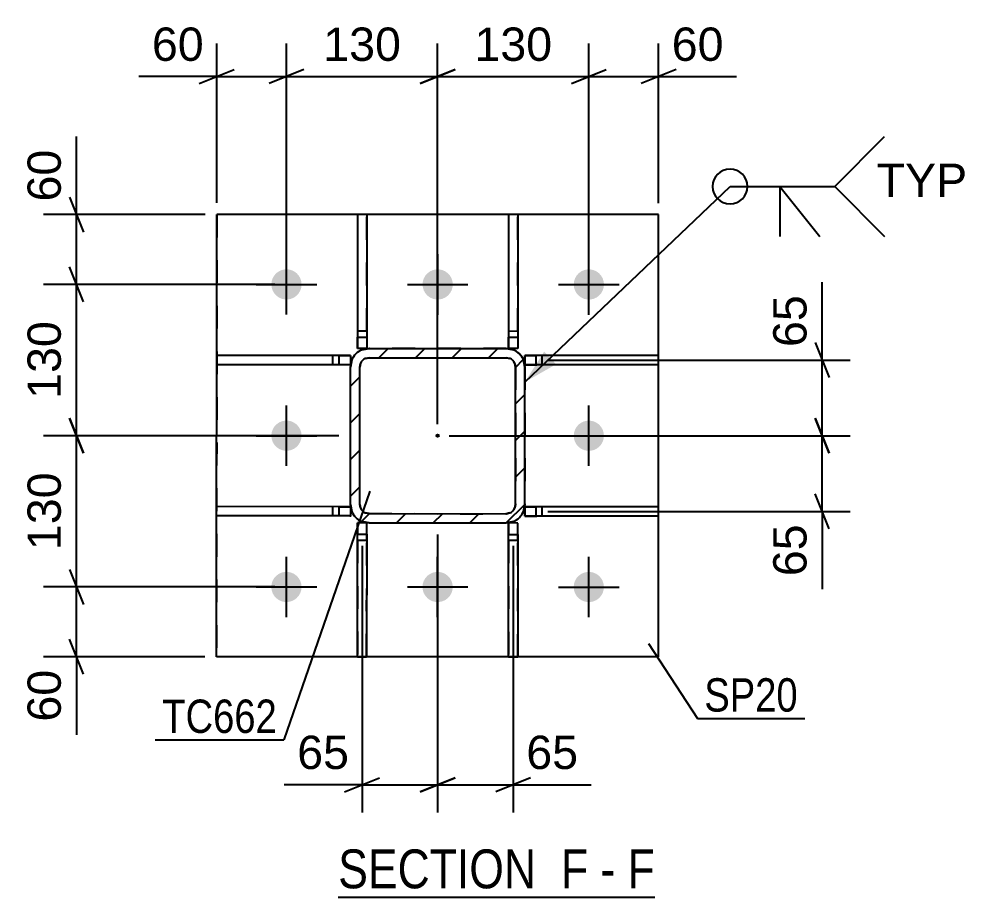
# Model space of a CAD drawing. Header units: millimetres. Extents: x -184 to 657, y -238 to 356.
# Drawn here: x 236.6 to 318.2, y -164.8 to -89.4 of the extents above; entities that cross this region are included whole.
import ezdxf

# ---------------------------------------------------------------- set-up
doc = ezdxf.new("R2010")
doc.units = ezdxf.units.MM
doc.linetypes.add('DXK_LINE_DOT2', pattern=[3.9198, 1.9599, -1.9599])
doc.linetypes.add('DXK_LINE_DOT3', pattern=[5.9187, 2.979, -0.9799, 0.9799, -0.9799])
doc.styles.add('Arial', font='ARIAL.TTF', dxfattribs={"height": 0.2})
doc.styles.add('Arial Narrow', font='ARIALN.TTF', dxfattribs={"height": 0.2})

# ---------------------------------------------------------------- blocks, each defined once
blk = doc.blocks.new('Unknown-284935071-13 - 2937')
at = {"color": 6, "linetype": 'Continuous'}
blk.add_line((264.097, -164.825), (291.313, -164.825), dxfattribs=at)
at = {"color": 0, "linetype": 'Continuous'}
for points in [[(282.205, -164.075), (282.205, -160.575), (264.097, -160.575), (264.097, -164.075)], [(285.596, -164.075), (285.596, -160.575), (283.255, -160.575), (283.255, -164.075)], [(287.921, -164.075), (287.921, -160.575), (286.646, -160.575), (286.646, -164.075)], [(291.313, -164.075), (291.313, -160.575), (288.971, -160.575), (288.971, -164.075)]]:
    blk.add_wipeout(points, dxfattribs=at)
at = {"color": 7, "linetype": 'Continuous', "style": 'Arial Narrow'}
for s, height, p in [('SECTION ', 3.3405, (264.097, -164.075)), ('F', 3.34, (283.255, -164.075)), ('F', 3.34, (288.971, -164.075)), ('-', 3.34, (286.646, -164.075))]:
    blk.add_text(s, height=height, dxfattribs=at).set_placement(p)
blk = doc.blocks.new('Part-284935071-2982 - 2937')
at = {"linetype": 'Continuous'}
h = blk.add_hatch(dxfattribs=at)
h.set_pattern_fill('', scale=0.7, style=0, pattern_type=0)
h.set_pattern_definition([(45, (279.5455, -117.6815), (-1.5715, 1.5715), [])])
h.paths.add_polyline_path([(278.745, -117.681), (279.545, -117.682), (279.546, -116.705), (278.746, -116.704)])
at = {"color": 2, "linetype": 'Continuous'}
for p, q in [((278.748, -106.181), (278.746, -116.704)), ((279.548, -106.182), (278.748, -106.181)), ((279.548, -106.182), (279.546, -116.705)), ((278.745, -117.681), (278.746, -116.704)), ((278.746, -116.704), (279.546, -116.705)), ((279.546, -116.705), (279.545, -117.682)), ((278.746, -117.681), (278.745, -117.681)), ((279.545, -117.682), (278.745, -117.681)), ((279.546, -117.682), (279.545, -117.682))]:
    blk.add_line(p, q, dxfattribs=at)
at = {"color": 7, "linetype": 'DXK_LINE_DOT2'}
for p, q in [((278.748, -106.181), (278.746, -116.181)), ((279.546, -116.182), (279.548, -106.182)), ((278.746, -116.181), (279.546, -116.182)), ((278.746, -116.181), (278.746, -117.681)), ((279.546, -116.182), (279.546, -117.682)), ((279.545, -117.682), (278.746, -117.681)), ((279.546, -117.682), (279.546, -117.682))]:
    blk.add_line(p, q, dxfattribs=at)
blk = doc.blocks.new('Bolt-284935071-2942 - 2937')
at = {"linetype": 'Continuous'}
for points in [[(260.947, -112.177), (260.919, -112.447), (260.835, -112.706), (260.699, -112.941), (260.518, -113.143), (260.298, -113.303), (260.05, -113.414), (259.784, -113.471), (259.512, -113.471), (259.246, -113.415), (258.998, -113.304), (258.778, -113.145), (258.596, -112.943), (258.46, -112.708), (258.376, -112.449), (258.347, -112.179), (258.375, -111.909), (258.459, -111.65), (258.595, -111.415), (258.776, -111.213), (258.996, -111.053), (259.244, -110.942), (259.51, -110.885), (259.782, -110.885), (260.048, -110.941), (260.296, -111.052), (260.516, -111.211), (260.698, -111.413), (260.834, -111.648), (260.918, -111.907)], [(273.947, -112.179), (273.919, -112.45), (273.835, -112.708), (273.699, -112.944), (273.518, -113.146), (273.298, -113.306), (273.05, -113.416), (272.784, -113.473), (272.512, -113.473), (272.246, -113.417), (271.998, -113.307), (271.778, -113.147), (271.596, -112.945), (271.46, -112.71), (271.376, -112.452), (271.347, -112.181), (271.375, -111.911), (271.459, -111.653), (271.595, -111.417), (271.776, -111.215), (271.996, -111.055), (272.244, -110.944), (272.51, -110.888), (272.782, -110.887), (273.048, -110.944), (273.296, -111.054), (273.516, -111.214), (273.698, -111.415), (273.834, -111.651), (273.918, -111.909)], [(286.947, -112.181), (286.919, -112.452), (286.835, -112.71), (286.699, -112.946), (286.518, -113.148), (286.298, -113.308), (286.05, -113.419), (285.784, -113.475), (285.512, -113.476), (285.246, -113.419), (284.998, -113.309), (284.778, -113.149), (284.596, -112.948), (284.46, -112.712), (284.376, -112.454), (284.347, -112.184), (284.375, -111.913), (284.459, -111.655), (284.595, -111.419), (284.776, -111.217), (284.996, -111.057), (285.244, -110.947), (285.51, -110.89), (285.782, -110.89), (286.048, -110.946), (286.296, -111.056), (286.516, -111.216), (286.698, -111.418), (286.834, -111.653), (286.918, -111.911)], [(260.945, -125.177), (260.917, -125.447), (260.833, -125.706), (260.697, -125.941), (260.515, -126.143), (260.296, -126.303), (260.048, -126.414), (259.782, -126.471), (259.51, -126.471), (259.244, -126.415), (258.996, -126.304), (258.776, -126.145), (258.594, -125.943), (258.458, -125.708), (258.373, -125.449), (258.345, -125.179), (258.373, -124.909), (258.457, -124.65), (258.592, -124.415), (258.774, -124.213), (258.994, -124.053), (259.242, -123.942), (259.508, -123.885), (259.78, -123.885), (260.045, -123.941), (260.294, -124.052), (260.514, -124.211), (260.696, -124.413), (260.832, -124.648), (260.916, -124.907)], [(286.945, -125.181), (286.917, -125.452), (286.833, -125.71), (286.697, -125.946), (286.515, -126.148), (286.296, -126.308), (286.048, -126.419), (285.782, -126.475), (285.51, -126.476), (285.244, -126.419), (284.996, -126.309), (284.776, -126.149), (284.594, -125.948), (284.458, -125.712), (284.373, -125.454), (284.345, -125.184), (284.373, -124.913), (284.457, -124.655), (284.592, -124.419), (284.774, -124.217), (284.994, -124.057), (285.242, -123.947), (285.508, -123.89), (285.78, -123.89), (286.045, -123.946), (286.294, -124.056), (286.514, -124.216), (286.696, -124.418), (286.832, -124.653), (286.916, -124.911)], [(260.942, -138.177), (260.914, -138.447), (260.831, -138.706), (260.695, -138.941), (260.513, -139.143), (260.293, -139.303), (260.045, -139.414), (259.779, -139.471), (259.508, -139.471), (259.242, -139.415), (258.993, -139.304), (258.773, -139.145), (258.591, -138.943), (258.455, -138.708), (258.371, -138.449), (258.342, -138.179), (258.371, -137.909), (258.454, -137.65), (258.59, -137.415), (258.772, -137.213), (258.992, -137.053), (259.24, -136.942), (259.506, -136.885), (259.777, -136.885), (260.043, -136.941), (260.292, -137.052), (260.512, -137.211), (260.694, -137.413), (260.83, -137.648), (260.914, -137.907)], [(273.942, -138.179), (273.914, -138.45), (273.831, -138.708), (273.695, -138.944), (273.513, -139.146), (273.293, -139.306), (273.045, -139.416), (272.779, -139.473), (272.508, -139.473), (272.242, -139.417), (271.993, -139.307), (271.773, -139.147), (271.591, -138.945), (271.455, -138.71), (271.371, -138.452), (271.342, -138.181), (271.371, -137.911), (271.454, -137.653), (271.59, -137.417), (271.772, -137.215), (271.992, -137.055), (272.24, -136.944), (272.506, -136.888), (272.777, -136.887), (273.043, -136.944), (273.292, -137.054), (273.512, -137.214), (273.694, -137.415), (273.83, -137.651), (273.914, -137.909)], [(286.942, -138.181), (286.914, -138.452), (286.831, -138.71), (286.695, -138.946), (286.513, -139.148), (286.293, -139.308), (286.045, -139.419), (285.779, -139.475), (285.508, -139.476), (285.242, -139.419), (284.993, -139.309), (284.773, -139.149), (284.591, -138.948), (284.455, -138.712), (284.371, -138.454), (284.342, -138.184), (284.371, -137.913), (284.454, -137.655), (284.59, -137.419), (284.772, -137.217), (284.992, -137.057), (285.24, -136.947), (285.505, -136.89), (285.777, -136.89), (286.043, -136.946), (286.292, -137.056), (286.512, -137.216), (286.694, -137.418), (286.83, -137.653), (286.914, -137.911)]]:
    blk.add_hatch(color=1, dxfattribs=at).paths.add_polyline_path(points)
at = {"color": 1, "linetype": 'Continuous'}
for p, q in [((259.647, -114.778), (259.648, -109.578)), ((272.647, -114.78), (272.648, -109.58)), ((285.647, -114.783), (285.648, -109.583)), ((257.047, -112.178), (262.247, -112.179)), ((270.047, -112.18), (275.247, -112.181)), ((283.047, -112.182), (288.247, -112.183)), ((259.644, -127.778), (259.645, -122.578)), ((285.644, -127.783), (285.645, -122.583)), ((257.045, -125.178), (262.245, -125.179)), ((283.045, -125.182), (288.245, -125.183)), ((259.642, -140.778), (259.643, -135.578)), ((272.642, -140.78), (272.643, -135.58)), ((285.642, -140.783), (285.643, -135.583)), ((257.043, -138.178), (262.243, -138.179)), ((270.043, -138.18), (275.243, -138.181)), ((283.043, -138.182), (288.243, -138.183))]:
    blk.add_line(p, q, dxfattribs=at)
blk = doc.blocks.new('Part-284935071-2983 - 2937')
at = {"linetype": 'Continuous'}
h = blk.add_hatch(dxfattribs=at)
h.set_pattern_fill('', scale=0.7, style=0, pattern_type=0)
h.set_pattern_definition([(45, (265.1452, -119.0793), (-1.5715, 1.5715), [])])
h.paths.add_polyline_path([(264.169, -119.079), (265.145, -119.079), (265.145, -118.279), (264.169, -118.279)])
at = {"color": 2, "linetype": 'Continuous'}
for p, q in [((253.646, -119.077), (253.646, -118.277)), ((264.169, -118.279), (253.646, -118.277)), ((264.169, -119.079), (264.169, -118.279)), ((264.169, -118.279), (265.145, -118.279)), ((265.145, -118.279), (265.146, -118.279)), ((265.145, -118.279), (265.145, -119.079)), ((264.169, -119.079), (253.646, -119.077)), ((265.145, -119.079), (264.169, -119.079)), ((265.146, -119.079), (265.145, -119.079))]:
    blk.add_line(p, q, dxfattribs=at)
at = {"color": 7, "linetype": 'DXK_LINE_DOT2'}
for p, q in [((263.646, -119.079), (263.646, -118.279)), ((265.145, -118.279), (264.169, -118.279)), ((265.146, -118.279), (265.146, -119.079)), ((265.145, -119.079), (264.169, -119.079))]:
    blk.add_line(p, q, dxfattribs=at)
blk = doc.blocks.new('Part-284935071-2967 - 2937')
at = {"linetype": 'Continuous'}
h = blk.add_hatch(dxfattribs=at)
h.set_pattern_fill('', scale=0.7, style=0, pattern_type=0)
h.set_pattern_definition([(45, (278.5429, -132.6814), (-1.57154, 1.57154), [])])
h.paths.add_polyline_path([(266.743, -132.679), (278.543, -132.681), (279.155, -132.56), (279.674, -132.213), (280.021, -131.694), (280.143, -131.082), (280.145, -119.282), (280.024, -118.669), (279.677, -118.15), (279.158, -117.803), (278.545, -117.681), (266.745, -117.679), (266.133, -117.801), (265.614, -118.148), (265.267, -118.667), (265.145, -119.279), (265.143, -131.079), (265.265, -131.691), (265.612, -132.211), (266.131, -132.557)])
h.paths.add_polyline_path([(266.004, -131.385), (265.943, -131.079), (265.945, -119.279), (266.006, -118.973), (266.18, -118.714), (266.439, -118.54), (266.745, -118.479), (278.545, -118.481), (278.851, -118.542), (279.111, -118.716), (279.284, -118.975), (279.345, -119.282), (279.343, -131.082), (279.282, -131.388), (279.109, -131.647), (278.849, -131.821), (278.543, -131.881), (266.743, -131.879), (266.437, -131.818), (266.177, -131.645)])
blk.add_hatch(color=246, dxfattribs=at).paths.add_polyline_path([(272.644, -125.28, -1), (272.644, -125.08, -1)])
at = {"color": 2, "linetype": 'Continuous'}
for p, q in [((266.745, -117.679), (266.133, -117.801)), ((266.746, -117.679), (266.745, -117.679)), ((266.745, -117.679), (278.545, -117.681)), ((278.545, -117.681), (278.546, -117.681)), ((279.158, -117.803), (278.545, -117.681)), ((265.267, -118.667), (265.145, -119.279)), ((265.945, -119.279), (266.006, -118.973)), ((266.439, -118.54), (266.745, -118.479)), ((266.745, -118.479), (266.746, -118.479)), ((266.745, -118.479), (278.545, -118.481)), ((278.545, -118.481), (278.546, -118.481)), ((278.545, -118.481), (278.851, -118.542)), ((279.284, -118.975), (279.345, -119.282)), ((280.145, -119.282), (280.024, -118.669)), ((265.143, -131.079), (265.145, -119.279)), ((265.145, -119.279), (265.146, -119.279)), ((265.943, -131.079), (265.945, -119.279)), ((265.945, -119.279), (265.946, -119.279)), ((279.343, -131.082), (279.345, -119.282)), ((279.345, -119.282), (279.346, -119.282)), ((280.143, -131.082), (280.145, -119.282)), ((280.145, -119.282), (280.146, -119.282)), ((265.143, -131.079), (265.144, -131.079)), ((265.143, -131.079), (265.265, -131.691)), ((265.943, -131.079), (265.944, -131.079)), ((266.004, -131.385), (265.943, -131.079)), ((279.343, -131.082), (279.282, -131.388)), ((279.343, -131.082), (279.344, -131.082)), ((280.021, -131.694), (280.143, -131.082)), ((280.143, -131.082), (280.144, -131.082)), ((266.743, -131.879), (266.437, -131.818)), ((266.743, -131.879), (266.744, -131.879)), ((266.743, -131.879), (278.543, -131.881)), ((278.849, -131.821), (278.543, -131.881)), ((278.543, -131.881), (278.544, -131.881)), ((266.131, -132.557), (266.743, -132.679)), ((266.743, -132.679), (266.743, -132.679)), ((266.743, -132.679), (278.543, -132.681)), ((278.543, -132.681), (279.155, -132.56)), ((278.543, -132.681), (278.543, -132.681))]:
    blk.add_line(p, q, dxfattribs=at)
at = {"color": 7, "linetype": 'DXK_LINE_DOT2'}
for p, q in [((266.134, -117.801), (266.746, -117.679)), ((278.546, -117.681), (266.746, -117.679)), ((278.546, -117.681), (279.158, -117.803)), ((265.146, -119.279), (265.268, -118.667)), ((266.007, -118.973), (265.946, -119.279)), ((266.746, -118.479), (266.44, -118.54)), ((266.746, -118.479), (278.546, -118.481)), ((278.852, -118.542), (278.546, -118.481)), ((279.285, -118.977), (279.285, -118.975)), ((279.346, -119.282), (279.285, -118.977)), ((280.024, -118.669), (280.024, -118.671)), ((280.024, -118.671), (280.146, -119.282)), ((265.144, -131.079), (265.146, -119.279)), ((265.944, -131.079), (265.946, -119.279)), ((279.346, -119.282), (279.344, -131.082)), ((280.146, -119.282), (280.144, -131.082)), ((265.265, -131.691), (265.144, -131.079)), ((265.944, -131.079), (266.005, -131.385)), ((279.283, -131.388), (279.343, -131.084)), ((279.343, -131.084), (279.344, -131.082)), ((280.143, -131.085), (280.022, -131.694)), ((280.144, -131.082), (280.143, -131.085)), ((266.437, -131.818), (266.744, -131.879)), ((266.744, -131.879), (278.544, -131.881)), ((278.544, -131.881), (278.85, -131.821)), ((266.743, -132.679), (266.131, -132.557)), ((266.743, -132.679), (278.543, -132.681)), ((279.156, -132.56), (278.543, -132.681))]:
    blk.add_line(p, q, dxfattribs=at)
at = {"color": 7, "linetype": 'DXK_LINE_DOT3'}
blk.add_line((272.644, -125.18), (272.645, -125.18), dxfattribs=at)
at = {"color": 246, "linetype": 'DXK_LINE_DOT2'}
blk.add_line((272.644, -125.18), (272.645, -125.18), dxfattribs=at)
at = {"color": 246, "linetype": 'Continuous'}
blk.add_circle((272.644, -125.18), 0.1, dxfattribs=at)
at = {"color": 2, "linetype": 'Continuous'}
for centre, radius, start, end in [((266.745, -119.279), 1.6, 112.49009, 157.49009), ((278.545, -119.281), 1.6, 22.49009, 67.49009), ((266.745, -119.279), 0.8, 112.49009, 157.49009), ((278.545, -119.281), 0.8, 22.49009, 67.49009), ((266.743, -131.079), 1.6, 202.49009, 247.49009), ((266.743, -131.079), 0.8, 202.49009, 247.49009), ((278.543, -131.081), 0.8, 292.49009, 337.49009), ((278.543, -131.081), 1.6, 292.49009, 337.49009)]:
    blk.add_arc(centre, radius, start, end, dxfattribs=at)
at = {"color": 7, "linetype": 'DXK_LINE_DOT2'}
for centre, radius, start, end in [((266.746, -119.279), 1.6, 112.49009, 157.49009), ((278.546, -119.281), 1.6, 22.49009, 67.49009), ((266.746, -119.279), 0.8, 112.49009, 157.49009), ((278.546, -119.281), 0.8, 22.49009, 67.49009), ((266.744, -131.079), 1.6, 202.49009, 247.49009), ((266.744, -131.079), 0.8, 202.49009, 247.49009), ((278.544, -131.081), 0.8, 292.49009, 337.49009), ((278.544, -131.081), 1.6, 292.49009, 337.49009)]:
    blk.add_arc(centre, radius, start, end, dxfattribs=at)
blk = doc.blocks.new('Part-284935071-2976 - 2937')
at = {"color": 2, "linetype": 'Continuous'}
for p, q in [((253.641, -144.177), (253.648, -106.177)), ((253.648, -106.177), (253.648, -106.177)), ((291.648, -106.184), (253.648, -106.177)), ((291.641, -144.184), (291.648, -106.184)), ((253.642, -144.177), (253.641, -144.177)), ((291.642, -144.184), (253.641, -144.177))]:
    blk.add_line(p, q, dxfattribs=at)
at = {"color": 7, "linetype": 'DXK_LINE_DOT2'}
for p, q in [((253.648, -106.177), (253.642, -144.177)), ((291.642, -144.184), (291.648, -106.184)), ((291.648, -106.184), (291.648, -106.184)), ((291.641, -144.184), (291.642, -144.184))]:
    blk.add_line(p, q, dxfattribs=at)
blk = doc.blocks.new('Part-284935071-2984 - 2937')
at = {"linetype": 'Continuous'}
h = blk.add_hatch(dxfattribs=at)
h.set_pattern_fill('', scale=0.7, style=0, pattern_type=0)
h.set_pattern_definition([(45, (266.5455, -117.6793), (-1.5715, 1.5715), [])])
h.paths.add_polyline_path([(265.745, -117.679), (266.545, -117.679), (266.546, -116.703), (265.746, -116.703)])
at = {"color": 2, "linetype": 'Continuous'}
for p, q in [((265.748, -106.179), (265.746, -116.703)), ((266.548, -106.179), (265.748, -106.179)), ((266.548, -106.179), (266.546, -116.703)), ((265.745, -117.679), (265.746, -116.703)), ((265.746, -116.703), (266.546, -116.703)), ((266.546, -116.703), (266.545, -117.679)), ((265.746, -117.679), (265.745, -117.679)), ((266.545, -117.679), (265.745, -117.679)), ((266.546, -117.679), (266.545, -117.679))]:
    blk.add_line(p, q, dxfattribs=at)
at = {"color": 7, "linetype": 'DXK_LINE_DOT2'}
for p, q in [((265.748, -106.179), (265.746, -116.179)), ((266.546, -116.179), (266.548, -106.179)), ((265.746, -116.179), (266.546, -116.179)), ((265.746, -116.179), (265.746, -117.679)), ((266.546, -116.179), (266.546, -117.679)), ((266.545, -117.679), (265.746, -117.679)), ((266.546, -117.679), (266.546, -117.679))]:
    blk.add_line(p, q, dxfattribs=at)
blk = doc.blocks.new('Part-284935071-2985 - 2937')
at = {"linetype": 'Continuous'}
h = blk.add_hatch(dxfattribs=at)
h.set_pattern_fill('', scale=0.7, style=0, pattern_type=0)
h.set_pattern_definition([(45, (281.1228, -119.082), (-1.5715, 1.5715), [])])
h.paths.add_polyline_path([(280.145, -119.082), (281.123, -119.082), (281.123, -118.282), (280.145, -118.282)])
at = {"color": 2, "linetype": 'Continuous'}
for p, q in [((280.146, -118.282), (280.145, -118.282)), ((280.145, -118.282), (281.123, -118.282)), ((280.145, -119.082), (280.145, -118.282)), ((291.646, -118.284), (281.123, -118.282)), ((281.123, -119.082), (281.123, -118.282)), ((291.646, -119.084), (291.646, -118.284)), ((280.146, -119.082), (280.145, -119.082)), ((280.145, -119.082), (281.123, -119.082)), ((291.646, -119.084), (281.123, -119.082))]:
    blk.add_line(p, q, dxfattribs=at)
at = {"color": 7, "linetype": 'DXK_LINE_DOT2'}
for p, q in [((281.123, -118.282), (280.146, -118.282)), ((280.146, -118.282), (280.146, -119.082)), ((281.646, -119.082), (281.646, -118.282)), ((281.123, -119.082), (280.146, -119.082))]:
    blk.add_line(p, q, dxfattribs=at)
blk = doc.blocks.new('Part-284935071-2986 - 2937')
at = {"linetype": 'Continuous'}
h = blk.add_hatch(dxfattribs=at)
h.set_pattern_fill('', scale=0.7, style=0, pattern_type=0)
h.set_pattern_definition([(45, (281.1206, -132.0815), (-1.5715, 1.5715), [])])
h.paths.add_polyline_path([(280.143, -132.081), (281.121, -132.082), (281.121, -131.282), (280.143, -131.281)])
at = {"color": 2, "linetype": 'Continuous'}
for p, q in [((280.144, -131.281), (280.143, -131.281)), ((280.143, -131.281), (281.121, -131.282)), ((280.143, -132.081), (280.143, -131.281)), ((291.644, -131.283), (281.121, -131.282)), ((281.121, -132.082), (281.121, -131.282)), ((291.644, -132.083), (291.644, -131.283)), ((280.143, -132.081), (280.143, -132.081)), ((280.143, -132.081), (281.121, -132.082)), ((291.644, -132.083), (281.121, -132.082))]:
    blk.add_line(p, q, dxfattribs=at)
at = {"color": 7, "linetype": 'DXK_LINE_DOT2'}
for p, q in [((280.144, -131.281), (280.143, -132.081)), ((281.121, -131.282), (280.144, -131.281)), ((281.644, -132.082), (281.644, -131.282)), ((281.121, -132.082), (280.143, -132.081))]:
    blk.add_line(p, q, dxfattribs=at)
blk = doc.blocks.new('Part-284935071-2988 - 2937')
at = {"linetype": 'Continuous'}
h = blk.add_hatch(dxfattribs=at)
h.set_pattern_fill('', scale=0.7, style=0, pattern_type=0)
h.set_pattern_definition([(45, (279.5427, -133.6585), (-1.5715, 1.5715), [])])
h.paths.add_polyline_path([(278.743, -133.658), (279.543, -133.659), (279.543, -132.682), (278.743, -132.681)])
at = {"color": 2, "linetype": 'Continuous'}
for p, q in [((278.743, -132.681), (278.743, -132.681)), ((278.743, -132.681), (278.743, -133.658)), ((279.543, -132.682), (278.743, -132.681)), ((279.543, -132.682), (279.543, -132.682)), ((279.543, -133.659), (279.543, -132.682)), ((278.741, -144.181), (278.743, -133.658)), ((278.743, -133.658), (279.543, -133.659)), ((279.543, -133.659), (279.541, -144.182)), ((278.741, -144.181), (279.541, -144.182))]:
    blk.add_line(p, q, dxfattribs=at)
at = {"color": 7, "linetype": 'DXK_LINE_DOT2'}
for p, q in [((278.743, -134.181), (278.743, -132.681)), ((279.543, -132.682), (278.743, -132.681)), ((279.543, -134.182), (279.543, -132.682)), ((278.743, -134.181), (278.741, -144.181)), ((279.543, -134.182), (278.743, -134.181)), ((279.541, -144.182), (279.543, -134.182))]:
    blk.add_line(p, q, dxfattribs=at)
blk = doc.blocks.new('Part-284935071-2990 - 2937')
at = {"linetype": 'Continuous'}
h = blk.add_hatch(dxfattribs=at)
h.set_pattern_fill('', scale=0.7, style=0, pattern_type=0)
h.set_pattern_definition([(45, (266.5427, -133.6553), (-1.5715, 1.5715), [])])
h.paths.add_polyline_path([(265.743, -133.655), (266.543, -133.655), (266.543, -132.679), (265.743, -132.679)])
at = {"color": 2, "linetype": 'Continuous'}
for p, q in [((265.743, -132.679), (265.743, -132.679)), ((265.743, -132.679), (265.743, -133.655)), ((266.543, -132.679), (265.743, -132.679)), ((266.543, -132.679), (266.543, -132.679)), ((266.543, -133.655), (266.543, -132.679)), ((265.741, -144.179), (265.743, -133.655)), ((265.743, -133.655), (266.543, -133.655)), ((266.543, -133.655), (266.541, -144.179)), ((265.741, -144.179), (266.541, -144.179))]:
    blk.add_line(p, q, dxfattribs=at)
at = {"color": 7, "linetype": 'DXK_LINE_DOT2'}
for p, q in [((265.743, -134.179), (265.743, -132.679)), ((266.543, -132.679), (265.743, -132.679)), ((266.543, -134.179), (266.543, -132.679)), ((265.743, -134.179), (265.741, -144.179)), ((266.543, -134.179), (265.743, -134.179)), ((266.541, -144.179), (266.543, -134.179))]:
    blk.add_line(p, q, dxfattribs=at)
blk = doc.blocks.new('Part-284935071-3005 - 2937')
at = {"linetype": 'Continuous'}
h = blk.add_hatch(dxfattribs=at)
h.set_pattern_fill('', scale=0.7, style=0, pattern_type=0)
h.set_pattern_definition([(45, (265.143, -132.0788), (-1.5715, 1.5715), [])])
h.paths.add_polyline_path([(264.167, -132.079), (265.143, -132.079), (265.143, -131.279), (264.167, -131.279)])
at = {"color": 2, "linetype": 'Continuous'}
for p, q in [((253.644, -132.077), (253.644, -131.277)), ((264.167, -131.279), (253.644, -131.277)), ((264.167, -132.079), (264.167, -131.279)), ((264.167, -131.279), (265.143, -131.279)), ((265.143, -131.279), (265.144, -131.279)), ((265.143, -131.279), (265.143, -132.079)), ((264.167, -132.079), (253.644, -132.077)), ((265.143, -132.079), (264.167, -132.079)), ((265.143, -132.079), (265.143, -132.079))]:
    blk.add_line(p, q, dxfattribs=at)
at = {"color": 7, "linetype": 'DXK_LINE_DOT2'}
for p, q in [((263.644, -132.079), (263.644, -131.279)), ((265.143, -131.279), (264.167, -131.279)), ((265.144, -131.279), (265.143, -132.079)), ((265.143, -132.079), (264.167, -132.079))]:
    blk.add_line(p, q, dxfattribs=at)
blk = doc.blocks.new('StraightDimension-284935071-3036 - 2937')
at = {"color": 7, "linetype": 'Continuous'}
for p, q in [((272.641, -124.18), (272.641, -91.467)), ((285.647, -111.183), (285.647, -91.467)), ((274.141, -93.717), (271.141, -94.917)), ((284.147, -94.917), (287.147, -93.717)), ((272.641, -94.317), (285.647, -94.317))]:
    blk.add_line(p, q, dxfattribs=at)
at = {"color": 0}
blk.add_wipeout([(283.079, -93.567), (283.079, -89.367), (275.209, -89.367), (275.209, -93.567)], dxfattribs=at)
at = {"color": 3, "style": 'Arial'}
blk.add_text('130', height=2.8652, dxfattribs=at).set_placement((275.809, -92.967))
blk = doc.blocks.new('StraightDimension-284935071-3044 - 2937')
at = {"color": 7, "linetype": 'Continuous'}
for p, q in [((259.647, -111.178), (259.647, -91.467)), ((272.641, -124.18), (272.641, -91.467)), ((261.147, -93.717), (258.147, -94.917)), ((271.141, -94.917), (274.141, -93.717)), ((259.647, -94.317), (272.641, -94.317))]:
    blk.add_line(p, q, dxfattribs=at)
at = {"color": 0}
blk.add_wipeout([(270.079, -93.567), (270.079, -89.367), (262.209, -89.367), (262.209, -93.567)], dxfattribs=at)
at = {"color": 3, "style": 'Arial'}
blk.add_text('130', height=2.8652, dxfattribs=at).set_placement((262.809, -92.967))
blk = doc.blocks.new('StraightDimension-284935071-14123 - 2937')
at = {"color": 7, "linetype": 'Continuous'}
for p, q in [((305.713, -118.682), (305.713, -111.985)), ((305.713, -118.682), (305.713, -111.985)), ((305.113, -117.182), (306.313, -120.182)), ((282.123, -118.682), (308.113, -118.682)), ((305.713, -125.18), (305.713, -118.682)), ((306.313, -126.68), (305.113, -123.68)), ((273.645, -125.18), (308.113, -125.18))]:
    blk.add_line(p, q, dxfattribs=at)
at = {"color": 0}
blk.add_wipeout([(304.963, -112.51), (300.763, -112.51), (300.763, -118.157), (304.963, -118.157)], dxfattribs=at)
at = {"color": 3, "style": 'Arial'}
blk.add_text('65', height=2.8652, rotation=90.00021, dxfattribs=at).set_placement((304.363, -117.557))
blk = doc.blocks.new('StraightDimension-284935071-3052 - 2937')
at = {"color": 7, "linetype": 'Continuous'}
for p, q in [((253.648, -105.177), (253.648, -91.467)), ((259.647, -111.178), (259.647, -91.467)), ((252.148, -94.917), (255.148, -93.717)), ((261.147, -93.717), (258.147, -94.917)), ((253.648, -94.317), (246.951, -94.317)), ((253.648, -94.317), (246.951, -94.317)), ((253.648, -94.317), (259.647, -94.317))]:
    blk.add_line(p, q, dxfattribs=at)
at = {"color": 0}
blk.add_wipeout([(253.123, -93.567), (253.123, -89.367), (247.476, -89.367), (247.476, -93.567)], dxfattribs=at)
at = {"color": 3, "style": 'Arial'}
blk.add_text('60', height=2.8652, dxfattribs=at).set_placement((248.076, -92.967))
blk = doc.blocks.new('StraightDimension-284935071-14124 - 2937')
at = {"color": 7, "linetype": 'Continuous'}
for p, q in [((305.113, -123.68), (306.313, -126.68)), ((273.645, -125.18), (308.113, -125.18)), ((305.713, -131.682), (305.713, -125.18)), ((306.313, -133.182), (305.113, -130.182)), ((282.121, -131.682), (308.113, -131.682)), ((305.713, -131.682), (305.713, -138.379)), ((305.713, -131.682), (305.713, -138.379))]:
    blk.add_line(p, q, dxfattribs=at)
at = {"color": 0}
blk.add_wipeout([(304.963, -132.207), (300.763, -132.207), (300.763, -137.854), (304.963, -137.854)], dxfattribs=at)
at = {"color": 3, "style": 'Arial'}
blk.add_text('65', height=2.8652, rotation=90.00021, dxfattribs=at).set_placement((304.363, -137.254))
blk = doc.blocks.new('StraightDimension-284935071-14098 - 2937')
at = {"color": 7, "linetype": 'Continuous'}
for p, q in [((272.643, -133.68), (272.643, -157.575)), ((279.143, -134.658), (279.143, -157.575)), ((271.143, -155.775), (274.143, -154.575)), ((280.643, -154.575), (277.643, -155.775)), ((272.643, -155.175), (279.143, -155.175)), ((279.143, -155.175), (285.84, -155.175)), ((279.143, -155.175), (285.84, -155.175))]:
    blk.add_line(p, q, dxfattribs=at)
at = {"color": 0}
blk.add_wipeout([(285.315, -154.425), (285.315, -150.225), (279.668, -150.225), (279.668, -154.425)], dxfattribs=at)
at = {"color": 3, "style": 'Arial'}
blk.add_text('65', height=2.8652, dxfattribs=at).set_placement((280.268, -153.825))
blk = doc.blocks.new('StraightDimension-284935071-3062 - 2937')
at = {"color": 7, "linetype": 'Continuous'}
for p, q in [((285.647, -111.183), (285.647, -91.467)), ((291.648, -105.184), (291.648, -91.467)), ((284.147, -94.917), (287.147, -93.717)), ((293.148, -93.717), (290.148, -94.917)), ((285.647, -94.317), (291.648, -94.317)), ((291.648, -94.317), (298.345, -94.317)), ((291.648, -94.317), (298.345, -94.317))]:
    blk.add_line(p, q, dxfattribs=at)
at = {"color": 0}
blk.add_wipeout([(297.82, -93.567), (297.82, -89.367), (292.173, -89.367), (292.173, -93.567)], dxfattribs=at)
at = {"color": 3, "style": 'Arial'}
blk.add_text('60', height=2.8652, dxfattribs=at).set_placement((292.773, -92.967))
blk = doc.blocks.new('StraightDimension-284935071-11304 - 2937')
at = {"color": 7, "linetype": 'Continuous'}
for p, q in [((241.595, -106.177), (241.595, -99.48)), ((241.595, -106.177), (241.595, -99.48)), ((240.995, -104.677), (242.195, -107.677)), ((252.648, -106.177), (238.745, -106.177)), ((241.595, -112.178), (241.595, -106.177)), ((242.195, -113.678), (240.995, -110.678)), ((258.647, -112.178), (238.745, -112.178))]:
    blk.add_line(p, q, dxfattribs=at)
at = {"color": 0}
blk.add_wipeout([(240.845, -100.005), (236.645, -100.005), (236.645, -105.652), (240.845, -105.652)], dxfattribs=at)
at = {"color": 3, "style": 'Arial'}
blk.add_text('60', height=2.8652, rotation=90.00021, dxfattribs=at).set_placement((240.245, -105.052))
blk = doc.blocks.new('StraightDimension-284935071-11305 - 2937')
at = {"color": 7, "linetype": 'Continuous'}
for p, q in [((242.195, -113.678), (240.995, -110.678)), ((258.647, -112.178), (238.745, -112.178)), ((241.595, -125.179), (241.595, -112.178)), ((240.995, -123.679), (242.195, -126.679)), ((264.145, -125.179), (238.745, -125.179))]:
    blk.add_line(p, q, dxfattribs=at)
at = {"color": 0}
blk.add_wipeout([(240.845, -114.743), (236.645, -114.743), (236.645, -122.614), (240.845, -122.614)], dxfattribs=at)
at = {"color": 3, "style": 'Arial'}
blk.add_text('130', height=2.8652, rotation=90.00021, dxfattribs=at).set_placement((240.245, -122.014))
blk = doc.blocks.new('StraightDimension-284935071-11306 - 2937')
at = {"color": 7, "linetype": 'Continuous'}
for p, q in [((242.195, -126.679), (240.995, -123.679)), ((264.145, -125.179), (238.745, -125.179)), ((241.595, -138.178), (241.595, -125.179)), ((240.995, -136.678), (242.195, -139.678)), ((258.643, -138.178), (238.745, -138.178))]:
    blk.add_line(p, q, dxfattribs=at)
at = {"color": 0}
blk.add_wipeout([(240.845, -127.743), (236.645, -127.743), (236.645, -135.614), (240.845, -135.614)], dxfattribs=at)
at = {"color": 3, "style": 'Arial'}
blk.add_text('130', height=2.8652, rotation=90.00021, dxfattribs=at).set_placement((240.245, -135.014))
blk = doc.blocks.new('StraightDimension-284935071-11307 - 2937')
at = {"color": 7, "linetype": 'Continuous'}
for p, q in [((240.995, -136.678), (242.195, -139.678)), ((258.643, -138.178), (238.745, -138.178)), ((241.595, -144.177), (241.595, -138.178)), ((242.195, -145.677), (240.995, -142.677)), ((252.641, -144.177), (238.745, -144.177)), ((241.595, -144.177), (241.595, -150.874)), ((241.595, -144.177), (241.595, -150.874))]:
    blk.add_line(p, q, dxfattribs=at)
at = {"color": 0}
blk.add_wipeout([(240.845, -144.702), (236.645, -144.702), (236.645, -150.349), (240.845, -150.349)], dxfattribs=at)
at = {"color": 3, "style": 'Arial'}
blk.add_text('60', height=2.8652, rotation=90.00021, dxfattribs=at).set_placement((240.245, -149.749))
blk = doc.blocks.new('StraightDimension-284935071-14099 - 2937')
at = {"color": 7, "linetype": 'Continuous'}
for p, q in [((272.643, -133.68), (272.643, -157.575)), ((266.143, -134.655), (266.143, -157.575)), ((264.643, -155.775), (267.643, -154.575)), ((274.143, -154.575), (271.143, -155.775)), ((266.143, -155.175), (259.445, -155.175)), ((266.143, -155.175), (259.445, -155.175)), ((266.143, -155.175), (272.643, -155.175))]:
    blk.add_line(p, q, dxfattribs=at)
at = {"color": 0}
blk.add_wipeout([(265.618, -154.425), (265.618, -150.225), (259.97, -150.225), (259.97, -154.425)], dxfattribs=at)
at = {"color": 3, "style": 'Arial'}
blk.add_text('65', height=2.8652, dxfattribs=at).set_placement((260.57, -153.825))
blk = doc.blocks.new('Mark-284935071-2972 - 2937')
at = {"color": 30, "linetype": 'Continuous'}
for p, q in [((290.783, -143.047), (294.975, -149.489)), ((294.975, -149.489), (304.214, -149.489))]:
    blk.add_line(p, q, dxfattribs=at)
at = {"color": 0}
blk.add_wipeout([(303.614, -148.889), (303.614, -145.889), (295.575, -145.889), (295.575, -148.889)], dxfattribs=at)
blk.add_wipeout([(303.614, -148.889), (303.614, -145.889), (295.575, -145.889), (295.575, -148.889)], dxfattribs=at)
at = {"color": 3, "style": 'Arial Narrow'}
blk.add_text('SP20', height=2.8633, dxfattribs=at).set_placement((295.575, -148.889))
blk = doc.blocks.new('Mark-284935071-2963 - 2937')
at = {"color": 30, "linetype": 'Continuous'}
for p in [(266.807, -129.95), (248.368, -151.322)]:
    blk.add_line(p, (259.432, -151.322), dxfattribs=at)
at = {"color": 0}
blk.add_wipeout([(258.832, -150.722), (258.832, -147.722), (248.968, -147.722), (248.968, -150.722)], dxfattribs=at)
blk.add_wipeout([(258.832, -150.722), (258.832, -147.722), (248.968, -147.722), (248.968, -150.722)], dxfattribs=at)
at = {"color": 3, "style": 'Arial Narrow'}
blk.add_text('TC662', height=2.8633, dxfattribs=at).set_placement((248.968, -150.722))
blk = doc.blocks.new('WeldMark-284935071-3109 - 2937')
at = {"linetype": 'Continuous'}
blk.add_hatch(color=30, dxfattribs=at).paths.add_polyline_path([(282.835, -119.04), (280.146, -120.566), (281.801, -117.954)])
at = {"color": 30, "linetype": 'Continuous'}
for p, q in [((280.146, -120.566), (297.789, -103.765)), ((297.789, -103.765), (306.789, -103.765))]:
    blk.add_line(p, q, dxfattribs=at)
at = {"color": 3, "linetype": 'Continuous'}
for q in [(305.503, -108.051), (302.074, -108.051)]:
    blk.add_line((302.074, -103.765), q, dxfattribs=at)
for start, end in [(90, 270), (270, 90)]:
    blk.add_arc((297.789, -103.765), 1.5, start, end, dxfattribs=at)
at = {"color": 0, "linetype": 'Continuous'}
blk.add_wipeout([(318.164, -104.665), (318.164, -101.665), (310.389, -101.665), (310.389, -104.665)], dxfattribs=at)
blk.add_wipeout([(318.164, -104.665), (318.164, -101.665), (310.389, -101.665), (310.389, -104.665)], dxfattribs=at)
at = {"color": 3, "linetype": 'Continuous'}
for q in [(311.074, -99.479), (311.074, -108.051)]:
    blk.add_line((306.789, -103.765), q, dxfattribs=at)
at = {"color": 3, "linetype": 'Continuous', "style": 'Arial'}
blk.add_text('TYP', height=2.8652, dxfattribs=at).set_placement((310.389, -104.665))

msp = doc.modelspace()

# ---------------------------------------------------------------- block references
for name in ['Part-284935071-2976 - 2937', 'Part-284935071-2984 - 2937', 'Part-284935071-2982 - 2937', 'Bolt-284935071-2942 - 2937', 'Part-284935071-2967 - 2937', 'Part-284935071-2983 - 2937', 'Part-284935071-2985 - 2937', 'Part-284935071-3005 - 2937', 'Part-284935071-2986 - 2937', 'Part-284935071-2990 - 2937', 'Part-284935071-2988 - 2937', 'Unknown-284935071-13 - 2937']:
    msp.add_blockref(name, (0, 0))

# ---------------------------------------------------------------- next in the draw order: block references
for name in ['StraightDimension-284935071-3036 - 2937', 'Mark-284935071-2972 - 2937']:
    msp.add_blockref(name, (0, 0))

# ---------------------------------------------------------------- next in the draw order: block references
for name in ['StraightDimension-284935071-3044 - 2937', 'StraightDimension-284935071-3062 - 2937']:
    msp.add_blockref(name, (0, 0))

# ---------------------------------------------------------------- next in the draw order: block references
for name in ['StraightDimension-284935071-3052 - 2937', 'StraightDimension-284935071-14123 - 2937']:
    msp.add_blockref(name, (0, 0))

# ---------------------------------------------------------------- next in the draw order: block references
for name in ['StraightDimension-284935071-11304 - 2937', 'WeldMark-284935071-3109 - 2937', 'StraightDimension-284935071-14124 - 2937']:
    msp.add_blockref(name, (0, 0))

# ---------------------------------------------------------------- next in the draw order: block references
for name in ['StraightDimension-284935071-11305 - 2937', 'StraightDimension-284935071-14098 - 2937']:
    msp.add_blockref(name, (0, 0))

# ---------------------------------------------------------------- next in the draw order: block references
msp.add_blockref('StraightDimension-284935071-11306 - 2937', (0, 0))

# ---------------------------------------------------------------- next in the draw order: block references
for name in ['StraightDimension-284935071-14099 - 2937', 'StraightDimension-284935071-11307 - 2937']:
    msp.add_blockref(name, (0, 0))

# ---------------------------------------------------------------- next in the draw order: block references
msp.add_blockref('Mark-284935071-2963 - 2937', (0, 0))

doc.saveas('drawing.dxf')
